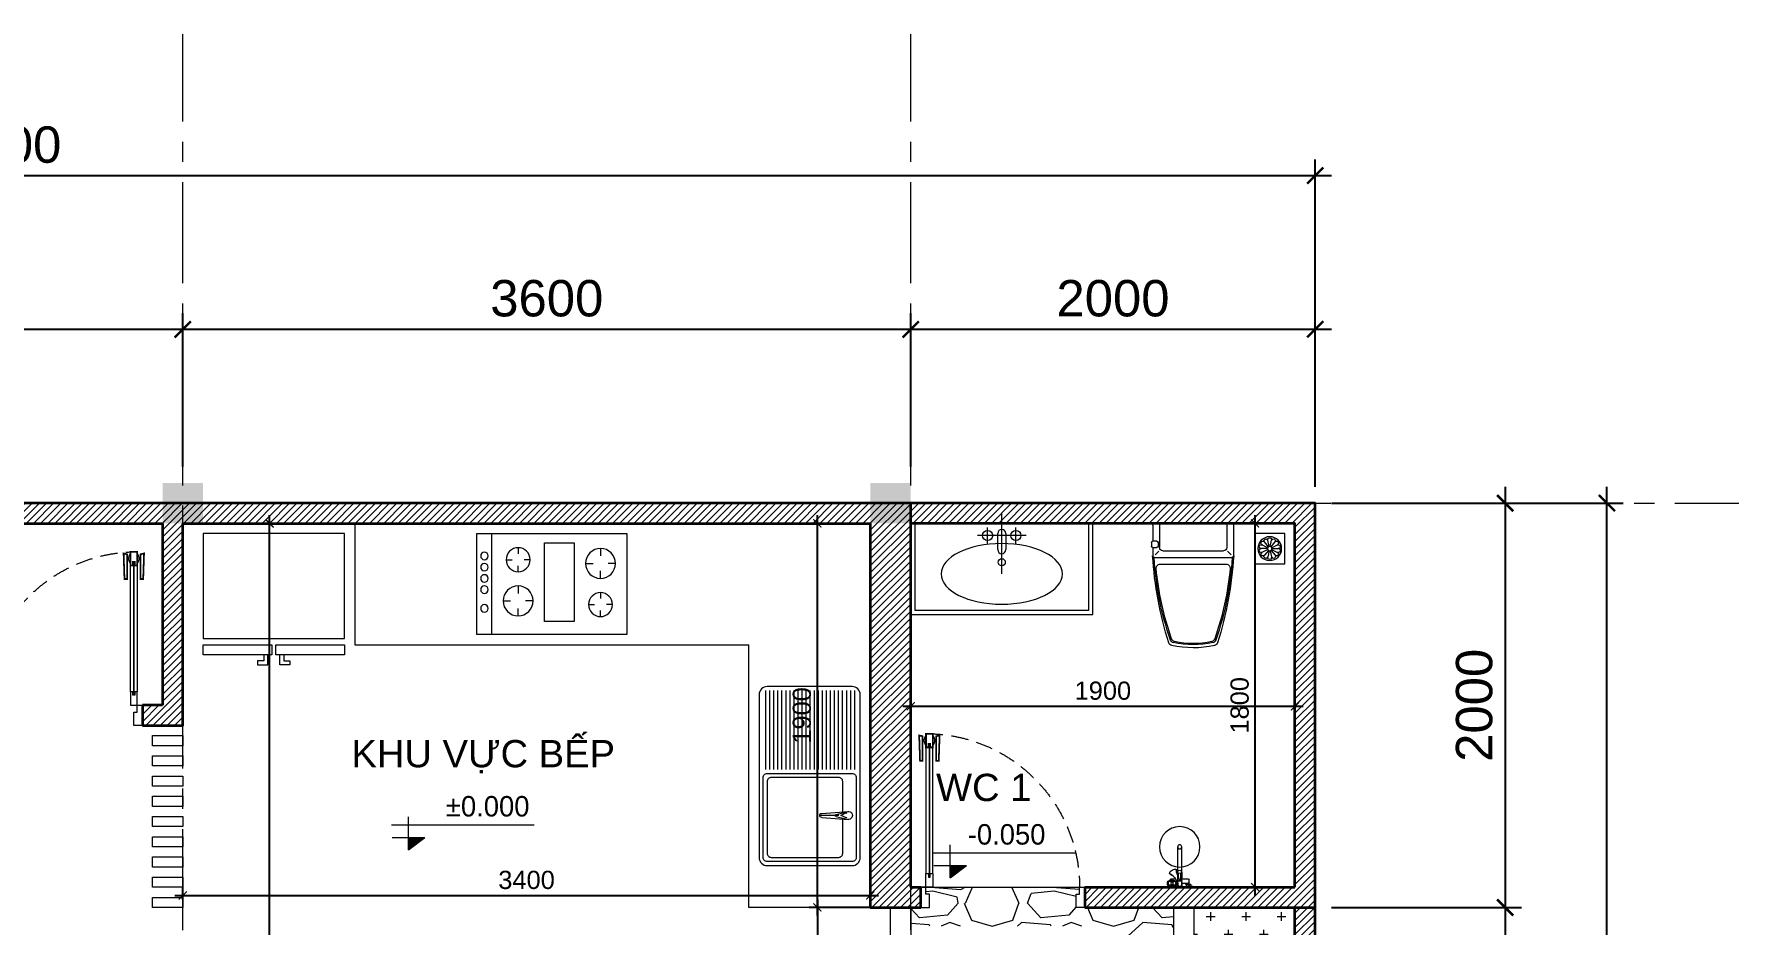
# Model space of a CAD drawing. Header units: inches. Extents: x 1198002 to 1275033, y 93432 to 197262.
# Drawn here: x 1255866 to 1264296, y 164896 to 169303 of the extents above; entities that cross this region are included whole.
import ezdxf

# ---------------------------------------------------------------- set-up
doc = ezdxf.new("R2010")
doc.units = ezdxf.units.IN
doc.header["$LTSCALE"] = 100
doc.header["$MEASUREMENT"] = 0
doc.header["$PDMODE"] = 35
doc.linetypes.add('CENTERX2', pattern=[4, 2.5, -0.5, 0.5, -0.5])
doc.linetypes.add('DASHEDX2', pattern=[1.5, 1, -0.5])
for name, color, linetype, lineweight in [('1', 1, 'Continuous', 18), ('181NT', 181, 'Continuous', 9), ('183', 183, 'Continuous', 5), ('2', 2, 'Continuous', 13), ('4', 4, 'Continuous', 35), ('8', 252, 'Continuous', 5), ('8CUA', 8, 'Continuous', 5), ('9GRID', 251, 'CENTERX2', 5), ('9HIDDEN', 251, 'DASHEDX2', 5), ('CAYXANH', 85, 'Continuous', 5), ('DIM', 135, 'Continuous', 9), ('TEXT', 7, 'Continuous', 18)]:
    doc.layers.add(name, color=color, linetype=linetype, lineweight=lineweight)
doc.layers.add('13COLUMB', color=13, linetype='Continuous')
doc.styles.add('CVN', font='VHELVEN.TTF')
doc.styles.add('OBAYASHI', font='ARIALN.TTF')
doc.styles.add('VSIMPLEX', font='VTIMESN.TTF')
doc.dimstyles.new('D100', dxfattribs={"dimscale": 100, "dimtxt": 1.8, "dimasz": 0.8, "dimexe": 0.8, "dimexo": 0.8, "dimgap": 0.6, "dimtad": 1, "dimdec": 0, "dimrnd": 5, "dimzin": 12, "dimdsep": 46, "dimtxsty": 'CVN', "dimblk1": 'ARCHTICK', "dimblk2": 'ARCHTICK', "dimsah": 1, "dimcen": 0.8, "dimdle": 0.8, "dimclrd": 256, "dimclre": 256, "dimclrt": 7, "dimadec": 0, "dimazin": 3, "dimtfac": 1, "dimtdec": 0, "dimtix": 1, "dimtmove": 2, "dimatfit": 3, "dimldrblk": 'ARCHTICK', "dimfxl": 1, "dimtolj": 1, "dimarcsym": 0})
doc.dimstyles.new('D70', dxfattribs={"dimscale": 50, "dimtxt": 1.8, "dimasz": 0.8, "dimexe": 0.8, "dimexo": 0.8, "dimgap": 0.6, "dimtad": 1, "dimdec": 0, "dimrnd": 5, "dimzin": 12, "dimdsep": 46, "dimtxsty": 'CVN', "dimblk1": 'ARCHTICK', "dimblk2": 'ARCHTICK', "dimsah": 1, "dimcen": 0.8, "dimdle": 0.8, "dimclrd": 256, "dimclre": 256, "dimclrt": 7, "dimadec": 0, "dimazin": 3, "dimtfac": 1, "dimtdec": 0, "dimtix": 1, "dimtmove": 2, "dimatfit": 3, "dimldrblk": 'ARCHTICK', "dimfxl": 1, "dimtolj": 1, "dimarcsym": 0})

# ---------------------------------------------------------------- blocks, each defined once
blk = doc.blocks.new('ttucx')
at = {"layer": '9GRID', "ltscale": 2}
for p, q in [((1256601, 157774.6), (1256601, 167806.9)), ((1260201, 157774.6), (1260201, 167806.9))]:
    blk.add_line(p, q, dxfattribs=at)
blk.add_lwpolyline([(1243179, 165486.5), (1264296.3, 165486.5)], dxfattribs=at)
blk = doc.blocks.new('aa')
at = {"layer": '183'}
for p, q in [((4923256.5, 1036369), (4922736.5, 1036369)), ((4922736.5, 1036369), (4922736.5, 1035669)), ((4923256.5, 1035669), (4923256.5, 1036369)), ((4923286.5, 1036369), (4923336.5, 1036369)), ((4923286.5, 1036029), (4923286.5, 1036369)), ((4923336.5, 1036369), (4923336.5, 1036029)), ((4923336.5, 1036069), (4923366.5, 1036069)), ((4923386.5, 1036049), (4923336.5, 1036049)), ((4923366.5, 1036069), (4923366.5, 1036099)), ((4923366.5, 1036099), (4923386.5, 1036099)), ((4923386.5, 1036099), (4923386.5, 1036049)), ((4923336.5, 1036029), (4923286.5, 1036029)), ((4923286.5, 1035669), (4923286.5, 1036009)), ((4923286.5, 1036009), (4923336.5, 1036009)), ((4923336.5, 1036009), (4923336.5, 1035669)), ((4923386.5, 1035989), (4923336.5, 1035989)), ((4923336.5, 1035969), (4923366.5, 1035969)), ((4923366.5, 1035969), (4923366.5, 1035939)), ((4923386.5, 1035939), (4923386.5, 1035989)), ((4923366.5, 1035939), (4923386.5, 1035939)), ((4922736.5, 1035669), (4923256.5, 1035669)), ((4923336.5, 1035669), (4923286.5, 1035669))]:
    blk.add_line(p, q, dxfattribs=at)
blk = doc.blocks.new('*U173')
for points in [[(-932, 0), (-962, 0), (-962, 119), (-912, 119), (-912, 40), (-932, 40)], [(-30, 0), (0, 0), (0, 119), (-50, 119), (-50, 40), (-30, 40)]]:
    blk.add_lwpolyline(points, close=True)
blk.add_lwpolyline([(-55, -80), (-70, -80), (-70, 0), (-30, 0), (-30, -80), (-45, -80), (-45, -60), (-55, -60), (-55, -80)])
at = {"layer": '8CUA'}
for p, q in [((-70, -80), (-70, -822)), ((-30, -822), (-30, -80))]:
    blk.add_line(p, q, dxfattribs=at)
at = {"layer": '8CUA', "const_width": 10}
for points in [[(-50, -842), (-50, -60)], [(-80, -857), (-90, -857), (-90, -867), (-80, -867)], [(-55, -822), (-70, -822), (-70, -902), (-30, -902), (-30, -822), (-45, -822), (-45, -842), (-55, -842), (-55, -822)], [(-20, -857), (-10, -857), (-10, -867), (-20, -867)]]:
    blk.add_lwpolyline(points, dxfattribs=at)
for points in [[(-110, -892), (-90, -887), (-90, -742), (-105, -742)], [(10, -892), (-10, -887), (-10, -742), (5, -742)]]:
    blk.add_lwpolyline(points, close=True, dxfattribs=at)
at = {"layer": '8CUA'}
for centre, start, end in [((-30, -862), 143.1301, 216.8699), ((-70, -862), 323.1301, 36.8699)]:
    blk.add_arc(centre, 50, start, end, dxfattribs=at)
at = {"layer": '9HIDDEN', "lineweight": 5}
blk.add_arc((-30, 0), 902, 180, 270, dxfattribs=at)
blk = doc.blocks.new('bon rua')
for p, q in [((943320, 443346.2), (942930, 443346.2)), ((943320, 443326.2), (942930, 443326.2)), ((943320, 443306.2), (942930, 443306.2)), ((943320, 443286.2), (942930, 443286.2)), ((943320, 443266.2), (942930, 443266.2)), ((943320, 443246.2), (942930, 443246.2)), ((943320, 443226.2), (942930, 443226.2)), ((943320, 443206.2), (942930, 443206.2)), ((943320, 443186.2), (942930, 443186.2)), ((943320, 443166.2), (942930, 443166.2)), ((943320, 443146.2), (942930, 443146.2)), ((943320, 443126.2), (942930, 443126.2)), ((943320, 443106.2), (942930, 443106.2)), ((943320, 443086.2), (942930, 443086.2)), ((943320, 443066.2), (942930, 443066.2)), ((943320, 443046.2), (942930, 443046.2)), ((943537.5, 443069.7), (943527.5, 442938.1)), ((943547.5, 442984.7), (943547.5, 443079.7)), ((943557.5, 443069.7), (943567.5, 442938.1)), ((943320, 443026.2), (942930, 443026.2)), ((943320, 443006.2), (942930, 443006.2)), ((943320, 442986.2), (942930, 442986.2)), ((943320, 442966.2), (942930, 442966.2)), ((943320, 442946.2), (942930, 442946.2)), ((943542.5, 442998.9), (943527.5, 442938.1)), ((943552.5, 442998.9), (943567.5, 442938.1)), ((943320, 442926.2), (942930, 442926.2)), ((943320, 442906.2), (942930, 442906.2))]:
    blk.add_line(p, q)
for points in [[(943796, 442919.4, -0.414214), (943756, 442879.4), (942950, 442879.4, -0.414214), (942910, 442919.4), (942910, 443339.4, -0.414214), (942950, 443379.4), (943756, 443379.4, -0.414214), (943796, 443339.4)], [(943776, 442919.4), (943776, 443339.4, 0.414214), (943756, 443359.4), (943360, 443359.4, 0.414214), (943340, 443339.4), (943340, 442919.4, 0.414214), (943360, 442899.4), (943756, 442899.4, 0.414214)]]:
    blk.add_lwpolyline(points, format="xyb", close=True)
blk.add_lwpolyline([(943529.6, 442965.9), (943380, 442965.9, -0.414214), (943360, 442985.9), (943360, 443319.4, -0.414214), (943380, 443339.4), (943735, 443339.4, -0.414214), (943755, 443319.4), (943755, 442985.9, -0.414214), (943735, 442965.9), (943565.4, 442965.9)], format="xyb")
for centre, radius, start, end in [((943547.5, 443069.7), 10, 0, 180), ((943547.5, 442998.9), 5, 0, 180), ((943547.5, 442938.1), 20, 171.30616, 8.69384)]:
    blk.add_arc(centre, radius, start, end)
for points in [[(943537.4, 442947.3), (943530.8, 442940.3), (943539, 442957.4), (943547.2, 442974.5)], [(943557.5, 442947.5), (943564.2, 442940.5), (943555.7, 442957.5), (943547.2, 442974.5)]]:
    blk.add_open_spline(points, degree=3)
blk = doc.blocks.new('A$C321943A6')
at = {"linetype": 'ByBlock'}
for p, q in [((0, 800), (0, 0)), ((540, 800), (0, 800)), ((380, 740), (380, 700)), ((540, 0), (540, 800)), ((96, 660), (128, 660)), ((160, 724), (160, 692)), ((224, 660), (192, 660)), ((300, 660), (340, 660)), ((460, 660), (420, 660)), ((160, 596), (160, 628)), ((380, 580), (380, 620)), ((70, 520), (70, 360)), ((490, 520), (70, 520)), ((490, 360), (490, 520)), ((70, 360), (490, 360)), ((180, 300), (180, 260)), ((400, 284), (400, 252)), ((100, 220), (140, 220)), ((260, 220), (220, 220)), ((336, 220), (368, 220)), ((400, 156), (400, 188)), ((464, 220), (432, 220)), ((180, 140), (180, 180)), ((0, 80), (540, 80)), ((0, 0), (540, 0))]:
    blk.add_line(p, q, dxfattribs=at)
for centre, radius in [((380, 660), 80), ((160, 660), 64), ((180, 220), 80), ((400, 220), 64), ((140, 40), 20), ((240, 40), 20), ((300, 40), 20), ((360, 40), 20), ((420, 40), 20)]:
    blk.add_circle(centre, radius, dxfattribs=at)
blk = doc.blocks.new('*U175')
for points in [[(30, 0), (0, 0), (0, 119), (50, 119), (50, 40), (30, 40)], [(932, 0), (962, 0), (962, 119), (912, 119), (912, 40), (932, 40)]]:
    blk.add_lwpolyline(points, close=True)
blk.add_lwpolyline([(55, -80), (70, -80), (70, 0), (30, 0), (30, -80), (45, -80), (45, -60), (55, -60), (55, -80)])
at = {"layer": '8CUA'}
for p, q in [((30, -822), (30, -80)), ((70, -80), (70, -822))]:
    blk.add_line(p, q, dxfattribs=at)
at = {"layer": '8CUA', "const_width": 10}
for points in [[(50, -842), (50, -60)], [(20, -857), (10, -857), (10, -867), (20, -867)], [(55, -822), (70, -822), (70, -902), (30, -902), (30, -822), (45, -822), (45, -842), (55, -842), (55, -822)], [(80, -857), (90, -857), (90, -867), (80, -867)]]:
    blk.add_lwpolyline(points, dxfattribs=at)
for points in [[(-10, -892), (10, -887), (10, -742), (-5, -742)], [(110, -892), (90, -887), (90, -742), (105, -742)]]:
    blk.add_lwpolyline(points, close=True, dxfattribs=at)
at = {"layer": '8CUA'}
for centre, start, end in [((70, -862), 143.1301, 216.8699), ((30, -862), 323.1301, 36.8699)]:
    blk.add_arc(centre, 50, start, end, dxfattribs=at)
at = {"layer": '9HIDDEN', "lineweight": 5}
blk.add_arc((30, 0), 902, 270, 0, dxfattribs=at)
blk = doc.blocks.new('THU NUOC')
at = {"layer": '183'}
blk.add_lwpolyline([(-150, -150), (-150, 0), (0, 0), (0, -150)], close=True, dxfattribs=at)
for points in [[(-85.7, -75), (-117.2, -75)], [(-85.7, -75), (-117.2, -75)], [(-84.7, -70.4), (-113.1, -56.7)], [(-84.7, -70.4), (-113.1, -56.7)], [(-84.7, -79.6), (-113.1, -93.3)], [(-84.7, -79.6), (-113.1, -93.3)], [(-81.7, -66.6), (-101.3, -42)], [(-81.7, -66.6), (-101.3, -42)], [(-81.7, -83.4), (-101.3, -108)], [(-81.7, -83.4), (-101.3, -108)], [(-77.4, -64.6), (-84.4, -33.8)], [(-77.4, -64.6), (-84.4, -33.8)], [(-72.6, -64.6), (-65.6, -33.8)], [(-72.6, -64.6), (-65.6, -33.8)], [(-68.3, -66.6), (-48.7, -42)], [(-68.3, -66.6), (-48.7, -42)], [(-68.3, -83.4), (-48.7, -108)], [(-68.3, -83.4), (-48.7, -108)], [(-65.3, -70.4), (-36.9, -56.7)], [(-65.3, -70.4), (-36.9, -56.7)], [(-65.3, -79.6), (-36.9, -93.3)], [(-65.3, -79.6), (-36.9, -93.3)], [(-64.3, -75), (-32.8, -75)], [(-64.3, -75), (-32.8, -75)], [(-77.4, -85.4), (-84.4, -116.2)], [(-77.4, -85.4), (-84.4, -116.2)], [(-72.6, -85.4), (-65.6, -116.2)], [(-72.6, -85.4), (-65.6, -116.2)]]:
    blk.add_lwpolyline(points, dxfattribs=at)
for radius in [58.9, 10.7]:
    blk.add_circle((-75, -75), radius, dxfattribs=at)
for centre, start, end in [((-117.2, -65.4), 64.28571, 270), ((-117.2, -84.6), 90, 295.71429), ((-108.9, -48), 38.57143, 244.28571), ((-93.8, -36), 12.85714, 218.57143), ((-75, -31.7), 347.14286, 192.85714), ((-56.2, -36), 321.42857, 167.14286), ((-41.1, -48), 295.71429, 141.42857), ((-32.8, -65.4), 270, 115.71429), ((-32.8, -84.6), 244.28571, 90), ((-108.9, -102), 115.71429, 321.42857), ((-93.8, -114), 141.42857, 347.14286), ((-75, -118.3), 167.14286, 12.85714), ((-56.2, -114), 192.85714, 38.57143), ((-41.1, -102), 218.57143, 64.28571)]:
    blk.add_arc(centre, 9.64, start, end, dxfattribs=at)
blk = doc.blocks.new('fjafafjfla wc')
at = {"layer": '183'}
for p, q in [((24617.7, 75224.6), (24417.7, 75224.6)), ((24617.7, 75204.6), (24417.7, 75204.6)), ((24543.2, 75224.8), (24558.3, 75224.8)), ((24543.2, 75204.8), (24576.5, 75204.8)), ((24568.5, 75220.5), (24551.4, 75219.9)), ((24587.4, 75208.3), (24551.4, 75209.7)), ((24576.5, 75257.2), (24576.5, 75235.4)), ((24576.5, 75208.7), (24576.5, 75172.3)), ((24582.4, 75262.2), (24581.5, 75262.2)), ((24582.3, 75245), (24582.3, 75260.4)), ((24587.3, 75245), (24587.3, 75260.4)), ((24595.2, 75224.6), (24617.7, 75224.6)), ((24595.2, 75204.6), (24617.7, 75204.6)), ((24597.4, 75229.6), (24597.4, 75224.6)), ((24597.4, 75204.6), (24597.4, 75172.3)), ((24608.1, 75245), (24608.1, 75260.4)), ((24609.9, 75269.9), (24612.7, 75269.9)), ((24614.2, 75280.1), (24612.7, 75272.1)), ((24612.7, 75272.1), (24612.7, 75263.9)), ((24613.1, 75245), (24613.1, 75260.4)), ((24614.2, 75249.1), (24613.1, 75255)), ((24614.2, 75280.1), (24617.7, 75280.1)), ((24614.2, 75280.1), (24614.2, 75249.1)), ((24614.2, 75249.1), (24617.7, 75249.1)), ((24617.7, 75204.6), (24617.7, 75224.6)), ((24592.4, 75167.3), (24581.5, 75167.3)), ((24598.7, 75184.8), (24602.2, 75184.8)), ((24598.7, 75181), (24602.2, 75181)), ((24598.7, 75173.5), (24602.2, 75173.5)), ((24598.7, 75169.8), (24602.2, 75169.8)), ((24603.7, 75159.7), (24603.7, 75182.9)), ((24603.7, 75182.5), (24612.7, 75182.5)), ((24603.7, 75159.7), (24612.7, 75159.7)), ((24605.2, 75170.2), (24611.2, 75170.2)), ((24612.7, 75157.5), (24612.7, 75182.5)), ((24614.2, 75180.5), (24612.7, 75172.5)), ((24614.2, 75149.5), (24612.7, 75157.5)), ((24614.2, 75180.5), (24617.7, 75180.5)), ((24614.2, 75149.5), (24614.2, 75180.5)), ((24614.2, 75149.5), (24617.7, 75149.5))]:
    blk.add_line(p, q, dxfattribs=at)
for centre, radius in [((24417.7, 75214.6), 100), ((24417.7, 75214.6), 10), ((24597.7, 75252.7), 6.6)]:
    blk.add_circle(centre, radius, dxfattribs=at)
for centre, radius, start, end in [((24535.4, 75192.8), 38.3, 64.9801, 93.3008), ((24543.2, 75214.8), 10, 90, 270), ((24541.6, 75188), 40.7, 75.87003, 98.85542), ((24551.6, 75214.8), 5.09, 92.18241, 267.81069), ((24585.1, 75277.5), 38.3, 205.86586, 234.18656), ((24322.1, 74644.2), 626.8, 65.16707, 68.52416), ((24592.4, 75274.4), 40.7, 200.31124, 223.29663), ((24960.2, 75731.1), 626.8, 230.6425, 233.99959), ((24581.5, 75257.2), 5, 90, 180), ((24587, 75214.8), 10.3, 216.29967, 294.83898), ((24597.7, 75260.4), 15.4, 0, 180), ((24597.7, 75245), 15.4, 180, 0), ((24595.2, 75214.6), 10, 90, 270), ((24597.7, 75260.4), 10.4, 0, 180), ((24597.7, 75245), 10.4, 180, 0), ((24603.6, 75214.6), 10, 270, 90), ((24581.5, 75172.3), 5, 180, 270), ((24592.4, 75172.3), 5, 270, 0), ((24599.1, 75182.9), 1.92, 102.68038, 257.31962), ((24602.6, 75177.3), 5.44, 136.39718, 223.60282), ((24599.1, 75171.7), 1.92, 102.68038, 257.31962), ((24601.8, 75182.9), 1.92, 282.68038, 77.31962), ((24598.3, 75177.3), 5.44, 316.39718, 43.60282), ((24601.8, 75171.7), 1.92, 282.68038, 77.31962)]:
    blk.add_arc(centre, radius, start, end, dxfattribs=at)
blk.add_ellipse((24541.3, 75246.3), major_axis=(-10.2, -17.4), ratio=0.513895, start_param=2.742688, end_param=6.68209, dxfattribs=at)
blk = doc.blocks.new('A$C04183DFA')
at = {"layer": '183'}
blk.add_lwpolyline([(950, 50), (950, 500), (50, 500), (50, 50)], dxfattribs=at)
at = {"layer": '183', "extrusion": (0, 0, -1)}
blk.add_ellipse((500, 300), major_axis=(300, 0), ratio=0.5, start_param=1.570796326794899, end_param=7.853981633974485, dxfattribs=at)
at = {"layer": '8'}
for p, q in [((480, 100), (480, 180)), ((520, 180), (520, 100))]:
    blk.add_line(p, q, dxfattribs=at)
for points in [[(930, 50), (930, 480), (70, 480), (70, 50)], [(500, 300), (500, 0)], [(380, 110), (620, 110)], [(430, 150), (430, 70)], [(570, 150), (570, 70)]]:
    blk.add_lwpolyline(points, dxfattribs=at)
for centre, radius in [((500, 242.3), 17.5), ((430, 110), 25), ((570, 110), 25)]:
    blk.add_circle(centre, radius, dxfattribs=at)
for centre, start, end in [((500, 180), 0, 180), ((500, 100), 180, 0)]:
    blk.add_arc(centre, 20, start, end, dxfattribs=at)
blk = doc.blocks.new('SITWC')
at = {"linetype": 'Continuous'}
for p, q in [((227, 0), (-227, 0)), ((-198, 0), (-198, -141)), ((198, 0), (198, -141)), ((-237, -10), (-237, -190)), ((237, -10), (237, -103)), ((227, -200), (-227, -200)), ((-202, -163), (-223, -184)), ((178, -161), (-178, -161)), ((202, -163), (223, -184)), ((206, -112), (206, -133)), ((236, -103), (215, -103)), ((236, -142), (215, -142)), ((237, -142), (237, -190)), ((245, -112), (245, -133)), ((194, -239), (-194, -239))]:
    blk.add_line(p, q, dxfattribs=at)
for centre, radius, start, end in [((-227, -10), 10, 90, 180), ((227, -10), 10, 0, 90), ((1883, -60), 2125, 183.5006, 197.5595), ((-227, -190), 10, 180, 270), ((1531, -103), 1763, 183.1543, 199.2994), ((-178, -141), 20, 180, 270), ((-1531, -103), 1763, 340.7006, 356.8457), ((-1883, -60), 2125, 342.4436, 356.4993), ((178, -141), 20, 270, 0), ((215, -112), 9, 90, 180), ((215, -133), 9, 180, 270), ((227, -190), 10, 270, 0), ((236, -112), 9, 0, 90), ((236, -133), 9, 270, 0), ((-194, -262), 22.5, 90, 184.6246), ((1485, -110), 1709, 185.1407, 199.4355), ((-1485, -110), 1709, 340.5723, 354.859), ((194, -262), 22.5, 355.3754, 90), ((-111, -679), 22.5, 197.6554, 257.5059), ((-105, -672), 22.5, 197.536, 258.2627), ((0, -177), 536, 257.5059, 282.4941), ((-1, -171), 535, 258.2627, 281.8995), ((105, -672), 22.5, 281.8995, 342.4723), ((111, -679), 22.5, 282.4941, 342.3446), ((-121, -695), 22.5, 196.1273, 256.9622), ((0, -174), 557, 256.9622, 283.1006), ((121, -695), 22.5, 283.1006, 343.8758)]:
    blk.add_arc(centre, radius, start, end, dxfattribs=at)
blk = doc.blocks.new('cos')
for p, q in [((1527, 300), (-205, 300)), ((0, 0), (0, 400)), ((-200, 150), (200, 150)), ((0, 0), (200, 150))]:
    blk.add_line(p, q)
blk.add_solid([(0, 150), (0, 0), (200, 150)])
at = {"color": 3, "style": 'VSIMPLEX', "text_generation_flag": 6}
blk.add_attdef('COS-VER', (93, 405), '', height=250, rotation=180, dxfattribs=at)
blk = doc.blocks.new('_ARCHTICK')
at = {"color": 0, "linetype": 'ByBlock', "const_width": 0.15}
blk.add_lwpolyline([(-0.5, -0.5), (0.5, 0.5)], dxfattribs=at)
blk = doc.blocks.new('*D200')
at = {"layer": 'Defpoints', "color": 0, "transparency": 16777216}
for p in [(1262201, 166982.5), (1262201, 164982.5), (1263140.5, 164982.5)]:
    blk.add_point(p, dxfattribs=at)
at = {"layer": 'DIM', "lineweight": -2, "transparency": 16777216}
for p, q in [((1263140.5, 167062.5), (1263140.5, 164902.5)), ((1262281, 166982.5), (1263220.5, 166982.5)), ((1262281, 164982.5), (1263220.5, 164982.5))]:
    blk.add_line(p, q, dxfattribs=at)
at = {"layer": 'DIM', "lineweight": -2, "transparency": 16777216, "xscale": 80, "yscale": 80, "zscale": 80}
for p, rotation in [((1263140.5, 166982.5), 90), ((1263140.5, 164982.5), 270)]:
    blk.add_blockref('_ARCHTICK', p, dxfattribs=dict(at, rotation=rotation))
at = {"layer": 'DIM', "color": 7, "transparency": 16777216, "insert": (1262988, 165982.5), "char_height": 180, "attachment_point": 5, "rotation": 90, "style": 'CVN'}
blk.add_mtext('\\A1;2000', dxfattribs=at)
blk = doc.blocks.new('*D201')
at = {"layer": 'Defpoints', "color": 0, "transparency": 16777216}
for p in [(1262201, 164982.5), (1262321, 161982.5), (1263140.5, 161982.5)]:
    blk.add_point(p, dxfattribs=at)
at = {"layer": 'DIM', "lineweight": -2, "transparency": 16777216}
for p, q in [((1263140.5, 165062.5), (1263140.5, 161902.5)), ((1262281, 164982.5), (1263220.5, 164982.5)), ((1262401, 161982.5), (1263220.5, 161982.5))]:
    blk.add_line(p, q, dxfattribs=at)
at = {"layer": 'DIM', "lineweight": -2, "transparency": 16777216, "xscale": 80, "yscale": 80, "zscale": 80}
for p, rotation in [((1263140.5, 164982.5), 90), ((1263140.5, 161982.5), 270)]:
    blk.add_blockref('_ARCHTICK', p, dxfattribs=dict(at, rotation=rotation))
at = {"layer": 'DIM', "color": 7, "transparency": 16777216, "insert": (1262988, 163482.5), "char_height": 180, "attachment_point": 5, "rotation": 90, "style": 'CVN'}
blk.add_mtext('\\A1;3000', dxfattribs=at)
blk = doc.blocks.new('*D202')
at = {"layer": 'Defpoints', "color": 0, "transparency": 16777216}
for p in [(1262750.8, 166982.5), (1263643.5, 166982.5), (1262810.8, 161982.5)]:
    blk.add_point(p, dxfattribs=at)
at = {"layer": 'DIM', "lineweight": -2, "transparency": 16777216}
for p, q in [((1263643.5, 161902.5), (1263643.5, 167062.5)), ((1262830.8, 166982.5), (1263723.5, 166982.5)), ((1262890.8, 161982.5), (1263723.5, 161982.5))]:
    blk.add_line(p, q, dxfattribs=at)
at = {"layer": 'DIM', "lineweight": -2, "transparency": 16777216, "xscale": 80, "yscale": 80, "zscale": 80}
for p, rotation in [((1263643.5, 166982.5), 90), ((1263643.5, 161982.5), 270)]:
    blk.add_blockref('_ARCHTICK', p, dxfattribs=dict(at, rotation=rotation))
at = {"layer": 'DIM', "color": 7, "transparency": 16777216, "insert": (1263491, 164482.5), "char_height": 180, "attachment_point": 5, "rotation": 90, "style": 'CVN'}
blk.add_mtext('\\A1;5000', dxfattribs=at)
blk = doc.blocks.new('*D211')
at = {"layer": 'Defpoints', "color": 0, "transparency": 16777216}
for p in [(1256601, 167842.5), (1253101, 167082.5), (1256601, 167082.5)]:
    blk.add_point(p, dxfattribs=at)
at = {"layer": 'DIM', "lineweight": -2, "transparency": 16777216}
for p, q in [((1253101, 167162.5), (1253101, 167922.5)), ((1256601, 167162.5), (1256601, 167922.5)), ((1253021, 167842.5), (1256681, 167842.5))]:
    blk.add_line(p, q, dxfattribs=at)
at = {"layer": 'DIM', "lineweight": -2, "transparency": 16777216, "xscale": 80, "yscale": 80, "zscale": 80, "rotation": 180}
blk.add_blockref('_ARCHTICK', (1253101, 167842.5), dxfattribs=at)
at = {"layer": 'DIM', "lineweight": -2, "transparency": 16777216, "xscale": 80, "yscale": 80, "zscale": 80}
blk.add_blockref('_ARCHTICK', (1256601, 167842.5), dxfattribs=at)
at = {"layer": 'DIM', "color": 7, "transparency": 16777216, "insert": (1254851, 167995), "char_height": 180, "attachment_point": 5, "style": 'CVN'}
blk.add_mtext('\\A1;3500', dxfattribs=at)
blk = doc.blocks.new('*D212')
at = {"layer": 'Defpoints', "color": 0, "transparency": 16777216}
for p in [(1260201, 167842.5), (1256601, 167082.5), (1260201, 167082.5)]:
    blk.add_point(p, dxfattribs=at)
at = {"layer": 'DIM', "lineweight": -2, "transparency": 16777216}
for p, q in [((1256601, 167162.5), (1256601, 167922.5)), ((1260201, 167162.5), (1260201, 167922.5)), ((1256521, 167842.5), (1260281, 167842.5))]:
    blk.add_line(p, q, dxfattribs=at)
at = {"layer": 'DIM', "lineweight": -2, "transparency": 16777216, "xscale": 80, "yscale": 80, "zscale": 80, "rotation": 180}
blk.add_blockref('_ARCHTICK', (1256601, 167842.5), dxfattribs=at)
at = {"layer": 'DIM', "lineweight": -2, "transparency": 16777216, "xscale": 80, "yscale": 80, "zscale": 80}
blk.add_blockref('_ARCHTICK', (1260201, 167842.5), dxfattribs=at)
at = {"layer": 'DIM', "color": 7, "transparency": 16777216, "insert": (1258401, 167995), "char_height": 180, "attachment_point": 5, "style": 'CVN'}
blk.add_mtext('\\A1;3600', dxfattribs=at)
blk = doc.blocks.new('*D213')
at = {"layer": 'Defpoints', "color": 0, "transparency": 16777216}
for p in [(1262201, 167842.5), (1260201, 167082.5), (1262201, 166982.5)]:
    blk.add_point(p, dxfattribs=at)
at = {"layer": 'DIM', "lineweight": -2, "transparency": 16777216}
for p, q in [((1260201, 167162.5), (1260201, 167922.5)), ((1262201, 167062.5), (1262201, 167922.5)), ((1260121, 167842.5), (1262281, 167842.5))]:
    blk.add_line(p, q, dxfattribs=at)
at = {"layer": 'DIM', "lineweight": -2, "transparency": 16777216, "xscale": 80, "yscale": 80, "zscale": 80, "rotation": 180}
blk.add_blockref('_ARCHTICK', (1260201, 167842.5), dxfattribs=at)
at = {"layer": 'DIM', "lineweight": -2, "transparency": 16777216, "xscale": 80, "yscale": 80, "zscale": 80}
blk.add_blockref('_ARCHTICK', (1262201, 167842.5), dxfattribs=at)
at = {"layer": 'DIM', "color": 7, "transparency": 16777216, "insert": (1261201, 167995), "char_height": 180, "attachment_point": 5, "style": 'CVN'}
blk.add_mtext('\\A1;2000', dxfattribs=at)
blk = doc.blocks.new('*D214')
at = {"layer": 'Defpoints', "color": 0, "transparency": 16777216}
for p in [(1249101, 168602.5), (1249101, 167492.5), (1262201, 166982.5)]:
    blk.add_point(p, dxfattribs=at)
at = {"layer": 'DIM', "lineweight": -2, "transparency": 16777216}
for p, q in [((1249101, 167572.5), (1249101, 168682.5)), ((1262201, 167062.5), (1262201, 168682.5)), ((1262281, 168602.5), (1249021, 168602.5))]:
    blk.add_line(p, q, dxfattribs=at)
at = {"layer": 'DIM', "lineweight": -2, "transparency": 16777216, "xscale": 80, "yscale": 80, "zscale": 80, "rotation": 180}
blk.add_blockref('_ARCHTICK', (1249101, 168602.5), dxfattribs=at)
at = {"layer": 'DIM', "lineweight": -2, "transparency": 16777216, "xscale": 80, "yscale": 80, "zscale": 80}
blk.add_blockref('_ARCHTICK', (1262201, 168602.5), dxfattribs=at)
at = {"layer": 'DIM', "color": 7, "transparency": 16777216, "insert": (1255651, 168755), "char_height": 180, "attachment_point": 5, "style": 'CVN'}
blk.add_mtext('\\A1;13100', dxfattribs=at)
blk = doc.blocks.new('*D229')
at = {"layer": 'Defpoints', "color": 0, "transparency": 16777216}
for p in [(1260001, 165042), (1256601, 164982.5), (1260001, 164982.5)]:
    blk.add_point(p, dxfattribs=at)
at = {"layer": 'DIM', "lineweight": -2, "transparency": 16777216}
for p, q in [((1256601, 165022.5), (1256601, 165082)), ((1260001, 165022.5), (1260001, 165082)), ((1256561, 165042), (1260041, 165042))]:
    blk.add_line(p, q, dxfattribs=at)
at = {"layer": 'DIM', "lineweight": -2, "transparency": 16777216, "xscale": 40, "yscale": 40, "zscale": 40, "rotation": 180}
blk.add_blockref('_ARCHTICK', (1256601, 165042), dxfattribs=at)
at = {"layer": 'DIM', "lineweight": -2, "transparency": 16777216, "xscale": 40, "yscale": 40, "zscale": 40}
blk.add_blockref('_ARCHTICK', (1260001, 165042), dxfattribs=at)
at = {"layer": 'DIM', "color": 7, "transparency": 16777216, "insert": (1258301, 165118.3), "char_height": 90, "attachment_point": 5, "style": 'CVN'}
blk.add_mtext('\\A1;3400', dxfattribs=at)
blk = doc.blocks.new('*D230')
at = {"layer": 'Defpoints', "color": 0, "transparency": 16777216}
for p in [(1257030, 166882.5), (1257233, 166882.5), (1257233, 162082.5)]:
    blk.add_point(p, dxfattribs=at)
at = {"layer": 'DIM', "lineweight": -2, "transparency": 16777216}
for p, q in [((1257193, 166882.5), (1256990, 166882.5)), ((1257030, 162042.5), (1257030, 166922.5)), ((1257193, 162082.5), (1256990, 162082.5))]:
    blk.add_line(p, q, dxfattribs=at)
at = {"layer": 'DIM', "lineweight": -2, "transparency": 16777216, "xscale": 40, "yscale": 40, "zscale": 40}
for p, rotation in [((1257030, 166882.5), 90), ((1257030, 162082.5), 270)]:
    blk.add_blockref('_ARCHTICK', p, dxfattribs=dict(at, rotation=rotation))
at = {"layer": 'DIM', "color": 7, "transparency": 16777216, "insert": (1256953.7, 164482.5), "char_height": 90, "attachment_point": 5, "rotation": 90, "style": 'CVN'}
blk.add_mtext('\\A1;4800', dxfattribs=at)
blk = doc.blocks.new('*D233')
at = {"layer": 'Defpoints', "color": 0, "transparency": 16777216}
for p in [(1260201, 166032.5), (1262101, 166032.5), (1262101, 165978)]:
    blk.add_point(p, dxfattribs=at)
at = {"layer": 'DIM', "lineweight": -2, "transparency": 16777216}
for p, q in [((1260161, 165978), (1262141, 165978)), ((1260201, 165992.5), (1260201, 165938)), ((1262101, 165992.5), (1262101, 165938))]:
    blk.add_line(p, q, dxfattribs=at)
at = {"layer": 'DIM', "lineweight": -2, "transparency": 16777216, "xscale": 40, "yscale": 40, "zscale": 40, "rotation": 180}
blk.add_blockref('_ARCHTICK', (1260201, 165978), dxfattribs=at)
at = {"layer": 'DIM', "lineweight": -2, "transparency": 16777216, "xscale": 40, "yscale": 40, "zscale": 40}
blk.add_blockref('_ARCHTICK', (1262101, 165978), dxfattribs=at)
at = {"layer": 'DIM', "color": 7, "transparency": 16777216, "insert": (1261151, 166054.3), "char_height": 90, "attachment_point": 5, "style": 'CVN'}
blk.add_mtext('\\A1;1900', dxfattribs=at)
blk = doc.blocks.new('*D234')
at = {"layer": 'Defpoints', "color": 0, "transparency": 16777216}
for p in [(1261904, 166882.5), (1261967, 166882.5), (1261967, 165082.5)]:
    blk.add_point(p, dxfattribs=at)
at = {"layer": 'DIM', "lineweight": -2, "transparency": 16777216}
for p, q in [((1261927, 166882.5), (1261864, 166882.5)), ((1261904, 165042.5), (1261904, 166922.5)), ((1261927, 165082.5), (1261864, 165082.5))]:
    blk.add_line(p, q, dxfattribs=at)
at = {"layer": 'DIM', "lineweight": -2, "transparency": 16777216, "xscale": 40, "yscale": 40, "zscale": 40}
for p, rotation in [((1261904, 166882.5), 90), ((1261904, 165082.5), 270)]:
    blk.add_blockref('_ARCHTICK', p, dxfattribs=dict(at, rotation=rotation))
at = {"layer": 'DIM', "color": 7, "transparency": 16777216, "insert": (1261827.7, 165982.5), "char_height": 90, "attachment_point": 5, "rotation": 90, "style": 'CVN'}
blk.add_mtext('\\A1;1800', dxfattribs=at)
blk = doc.blocks.new('*D309')
at = {"layer": 'Defpoints', "color": 0, "transparency": 16777216}
for p in [(1260101, 164982.5), (1259739, 163582.5), (1260101, 163582.5)]:
    blk.add_point(p, dxfattribs=at)
at = {"layer": 'DIM', "lineweight": -2, "transparency": 16777216}
for p, q in [((1259739, 165022.5), (1259739, 163542.5)), ((1260061, 164982.5), (1259699, 164982.5)), ((1260061, 163582.5), (1259699, 163582.5))]:
    blk.add_line(p, q, dxfattribs=at)
at = {"layer": 'DIM', "lineweight": -2, "transparency": 16777216, "xscale": 40, "yscale": 40, "zscale": 40}
for p, rotation in [((1259739, 164982.5), 90), ((1259739, 163582.5), 270)]:
    blk.add_blockref('_ARCHTICK', p, dxfattribs=dict(at, rotation=rotation))
at = {"layer": 'DIM', "color": 7, "transparency": 16777216, "insert": (1259662.7, 164282.5), "char_height": 90, "attachment_point": 5, "rotation": 90, "style": 'CVN'}
blk.add_mtext('\\A1;1400', dxfattribs=at)
blk = doc.blocks.new('*D312')
at = {"layer": 'Defpoints', "color": 0, "transparency": 16777216}
for p in [(1259739, 166882.5), (1260001, 166882.5), (1260001, 164982.5)]:
    blk.add_point(p, dxfattribs=at)
at = {"layer": 'DIM', "lineweight": -2, "transparency": 16777216}
for p, q in [((1259961, 166882.5), (1259699, 166882.5)), ((1259739, 164942.5), (1259739, 166922.5)), ((1259961, 164982.5), (1259699, 164982.5))]:
    blk.add_line(p, q, dxfattribs=at)
at = {"layer": 'DIM', "lineweight": -2, "transparency": 16777216, "xscale": 40, "yscale": 40, "zscale": 40}
for p, rotation in [((1259739, 166882.5), 90), ((1259739, 164982.5), 270)]:
    blk.add_blockref('_ARCHTICK', p, dxfattribs=dict(at, rotation=rotation))
at = {"layer": 'DIM', "color": 7, "transparency": 16777216, "insert": (1259662.7, 165932.5), "char_height": 90, "attachment_point": 5, "rotation": 90, "style": 'CVN'}
blk.add_mtext('\\A1;1900', dxfattribs=at)

msp = doc.modelspace()

# ---------------------------------------------------------------- hatches: boundary and pattern name
at = {"layer": '8'}
h = msp.add_hatch(dxfattribs=at)
h.set_pattern_fill('ANSI31', color=256, scale=200)
h.paths.add_polyline_path([(1260201, 166982.5), (1249101, 166982.5), (1249101, 166882.5), (1250701, 166882.5), (1250701, 165382.5), (1250801, 165382.5), (1250801, 166882.5), (1256501, 166882.5), (1256501, 165982.5), (1256401, 165982.5), (1256401, 165882.5), (1256501, 165882.5), (1256601, 165882.5), (1256601, 166882.5), (1260001, 166882.5), (1260001, 164982.5), (1260201, 164982.5), (1260251, 164982.5), (1260251, 165082.5), (1260201, 165082.5)])
h.paths.add_polyline_path([(1255591, 165982.5), (1253776, 165982.5), (1253801, 165882.5), (1255591, 165882.5)], flags=17)
h.paths.add_polyline_path([(1250801, 163882.5), (1250701, 163882.5), (1249101, 163882.5), (1249101, 163682.5), (1249201, 163682.5), (1250801, 163682.5)])
h.paths.add_polyline_path([(1260201, 162382.5), (1260201, 162582.5), (1260001, 162582.5), (1260001, 162382.5), (1259301, 162382.5), (1259301, 162082.5), (1256701, 162082.5), (1256701, 162382.5), (1256501, 162382.5), (1255801, 162382.5), (1255801, 162082.5), (1249201, 162082.5), (1249101, 162082.5), (1249101, 161982.5), (1260201, 161982.5)])
h.paths.add_polyline_path([(1256501, 162082.5), (1255901, 162082.5), (1255901, 162282.5), (1256501, 162282.5)], flags=16)
h.paths.add_polyline_path([(1259401, 162082.5), (1259401, 162282.5), (1260001, 162282.5), (1260001, 162082.5)], flags=16)
h.paths.add_polyline_path([(1262201, 166982.5), (1260201, 166982.5), (1260201, 166882.5), (1262101, 166882.5), (1262101, 165082.5), (1261061, 165082.5), (1261061, 164982.5), (1262001, 164982.5), (1262201, 164982.5)])
h.paths.add_polyline_path([(1262201, 164982.5), (1262101, 164982.5), (1262101, 162082.5), (1260201, 162082.5), (1260201, 161982.5), (1262201, 161982.5)])
h = msp.add_hatch(dxfattribs=at)
h.set_pattern_fill('GRAVEL', color=256, scale=600)
h.set_pattern_definition([(228.0127875, (432, 600), (-4800, -5400), [80.7216, -7991.45283]), (184.9697407, (378, 540), (7200, 600), [138.5208, -13713.55486]), (132.510447, (240, 528), (6000, -6600), [97.6728, -9669.61956]), (267.273689, (6, 378), (600, 12000), [126.1428, -12488.13482]), (292.8336542, (0, 252), (-3000, 7200), [123.693, -12245.62388]), (357.273689, (48, 138), (-12000, 600), [126.1428, -12488.13482]), (37.6942405, (174, 132), (-7800, -6000), [166.8174, -16514.90913]), (72.2553284, (306, 234), (4200, 13200), [157.4928, -15591.7929]), (121.4295656, (354, 384), (-4800, 7800), [126.57, -12530.44387]), (175.2363583, (288, 492), (6600, -600), [144.4992, -7080.45755]), (222.3974378, (144, 504), (-7200, -6600), [186.8688, -18500.025]), (138.814075, (600, 372), (-4200, 3600), [63.7806, -6314.3069]), (171.4692344, (552, 414), (7800, -1200), [121.3422, -12012.90685]), (225, (432, 432), (-7e-14, -600), [84.8526, -763.67554]), (203.1985905, (390, 504), (3000, 1200), [45.6948, -4523.76906]), (291.801409, (348, 486), (-600, 1800), [64.6218, -3166.47708]), (30.9637565, (372, 426), (1800, 1200), [104.9574, -3393.61374]), (161.565051, (462, 480), (1200, -600), [75.8946, -1821.472]), (16.3895403, (0, 486), (6000, 1800), [106.32, -10525.7071]), (70.346176, (102, 516), (-2400, -6600), [89.1966, -8830.44465]), (293.1985905, (462, 600), (-1200, 3000), [91.389, -4478.07486]), (343.6104597, (498, 516), (-6000, 1800), [106.32, -10525.7071]), (339.443955, (0, 114), (-3000, 1200), [102.528, -5023.87425]), (294.7751406, (96, 78), (-3000, 6600), [85.9068, -8504.78584]), (66.8014095, (468, 0), (1200, 3000), [91.389, -4478.07486]), (17.3540246, (504, 84), (-7800, -2400), [100.5786, -9957.25417]), (69.443955, (174, 0), (-1200, -3000), [51.264, -5075.13825]), (101.309932, (432, 0), (-600, 2400), [30.594, -3028.8177]), (165.963757, (426, 30), (1800, -600), [123.693, -2350.17038]), (186.009006, (306, 60), (6000, 600), [114.63, -11348.3539]), (303.690068, (372, 372), (-600, 1200), [86.5332, -2076.79757]), (353.1572266, (420, 300), (10200, -1200), [151.0764, -14956.53757]), (60.945396, (570, 282), (-2400, -4200), [61.7736, -6115.60448]), (90, (600, 336), (-600, 600), [36, -564]), (120.256437, (294, 78), (2400, -4200), [83.3544, -8252.112]), (48.0127875, (252, 150), (4800, 5400), [161.4432, -7910.73123]), (0, (360, 270), (600, 600), [156, -444]), (325.3048465, (516, 270), (6000, -4200), [94.8684, -9391.96458]), (254.054604, (594, 216), (-600, -2400), [87.3612, -4280.70473]), (207.6459754, (570, 132), (-11400, -6000), [142.239, -14081.6845]), (175.4260787, (444, 66), (-7800, 600), [150.4794, -14897.44404])])
h.paths.add_polyline_path([(1261501, 164982.5), (1261061, 164982.5), (1261018.9, 164982.5), (1261018.9, 165048.8), (1261035.7, 165048.8), (1261035.7, 165082.5), (1260276.3, 165082.5), (1260276.3, 165048.8), (1260293.1, 165048.8), (1260293.1, 164982.5), (1260251, 164982.5), (1260201, 164982.5), (1260201, 163582.5), (1260201, 163557.2, -0.019507), (1260275, 163554.3), (1260275, 163690), (1261275, 163690), (1261275, 163390), (1260739.2, 163390, -0.041647), (1260861.3, 163290), (1261275, 163290), (1261275, 162990), (1261070.1, 162990, -0.028136), (1261107.6, 162890), (1261275, 162890), (1261275, 162590), (1261138, 162590), (1261142.1, 162573.8), (1261015.7, 162578), (1261015.7, 162590), (1260275, 162590), (1260275, 162607.8), (1260268.4, 162607.8), (1260201, 162607.8), (1260201, 162082.5), (1261501, 162082.5)])
h.paths.add_polyline_path([(1261275, 164190), (1260275, 164190), (1260275, 164490), (1261275, 164490)], flags=16)
h.paths.add_polyline_path([(1261275, 164090), (1261275, 163790), (1260275, 163790), (1260275, 164090)], flags=16)
h.paths.add_polyline_path([(1261275, 164590), (1260275, 164590), (1260275, 164890), (1261275, 164890)], flags=16)
h.paths.add_polyline_path([(1261275, 162490), (1261275, 162190), (1260275, 162190), (1260275, 162490)], flags=16)
h.paths.add_polyline_path([(1261156.6, 163844.7), (1260811.3, 163844.6), (1260811.3, 163689.2), (1261156.6, 163689.2)], flags=24)
h.paths.add_polyline_path([(1260276, 163859.2), (1261171.4, 163859.2), (1261171.4, 164137.4), (1260276, 164137.4)], flags=24)
at = {"layer": 'CAYXANH'}
h = msp.add_hatch(dxfattribs=at)
h.set_pattern_fill('CROSS', color=256, scale=350)
h.paths.add_polyline_path([(1261601, 162082.5), (1262101, 162082.5), (1262101, 164982.5), (1261601, 164982.5)])

# ---------------------------------------------------------------- linework, layer by layer
at = {"layer": '1'}
msp.add_lwpolyline([(1260251, 165082.5), (1261061, 165082.5)], dxfattribs=at)
msp.add_lwpolyline([(1260101, 164982.5), (1260201, 164982.5), (1260201, 163582.5), (1260101, 163582.5)], close=True, dxfattribs=at)
at = {"layer": '13COLUMB'}
for points in [[(1256701, 166882.5), (1256701, 167082.5), (1256501, 166882.5), (1256501, 167082.5)], [(1260201, 166882.5), (1260201, 167082.5), (1260001, 166882.5), (1260001, 167082.5)]]:
    msp.add_solid(points, dxfattribs=at)
at = {"layer": '183'}
for points in [[(1260001, 166282.5), (1260001, 166882.5), (1257451, 166882.5), (1257451, 166282.5), (1259401, 166282.5)], [(1260001, 166282.5), (1260001, 164982.5), (1259401, 164982.5), (1259401, 166282.5)]]:
    msp.add_lwpolyline(points, dxfattribs=at)
at = {"layer": '2'}
for points in [[(1256601, 165782.5), (1256451, 165782.5), (1256451, 165832.5), (1256601, 165832.5)], [(1256601, 165682.5), (1256451, 165682.5), (1256451, 165732.5), (1256601, 165732.5)], [(1256601, 165582.5), (1256451, 165582.5), (1256451, 165632.5), (1256601, 165632.5)], [(1256601, 165482.5), (1256451, 165482.5), (1256451, 165532.5), (1256601, 165532.5)], [(1256601, 165382.5), (1256451, 165382.5), (1256451, 165432.5), (1256601, 165432.5)], [(1256601, 165282.5), (1256451, 165282.5), (1256451, 165332.5), (1256601, 165332.5)], [(1256601, 165182.5), (1256451, 165182.5), (1256451, 165232.5), (1256601, 165232.5)], [(1256601, 165082.5), (1256451, 165082.5), (1256451, 165132.5), (1256601, 165132.5)], [(1256601, 164982.5), (1256451, 164982.5), (1256451, 165032.5), (1256601, 165032.5)]]:
    msp.add_lwpolyline(points, close=True, dxfattribs=at)
for points in [[(1261501, 164982.5), (1261501, 162082.5)], [(1261601, 164982.5), (1261601, 162082.5)]]:
    msp.add_lwpolyline(points, dxfattribs=at)
at = {"layer": '4'}
for points in [[(1260201, 165082.5), (1260201, 166982.5), (1249101, 166982.5), (1249101, 166882.5), (1250701, 166882.5)], [(1260201, 161982.5), (1262201, 161982.5), (1262201, 166982.5), (1260201, 166982.5)], [(1250801, 166882.5), (1256501, 166882.5)], [(1256501, 165882.5), (1256601, 165882.5), (1256601, 166882.5)], [(1256501, 166882.5), (1256501, 165982.5)], [(1256601, 166882.5), (1260001, 166882.5), (1260001, 164982.5)], [(1262101, 165082.5), (1262101, 166882.5), (1260201, 166882.5)], [(1256401, 165982.5), (1256401, 165882.5)], [(1256501, 165982.5), (1256401, 165982.5)], [(1256401, 165882.5), (1256501, 165882.5)], [(1260201, 165082.5), (1260251, 165082.5)], [(1260251, 164982.5), (1260251, 165082.5)], [(1261061, 165082.5), (1261061, 164982.5)], [(1261061, 165082.5), (1262101, 165082.5)], [(1260001, 164982.5), (1260201, 164982.5)], [(1260201, 162082.5), (1262101, 162082.5), (1262101, 164982.5)], [(1260201, 164982.5), (1260251, 164982.5)], [(1261061, 164982.5), (1262101, 164982.5)], [(1262101, 164982.5), (1262201, 164982.5)]]:
    msp.add_lwpolyline(points, dxfattribs=at)

# ---------------------------------------------------------------- block references
at = {"layer": '181NT', "xscale": -1}
msp.add_blockref('THU NUOC', (1261901, 166832.5), dxfattribs=at)
at = {"layer": '183'}
for name, p, rotation in [('A$C04183DFA', (1261151, 166932.5), 180), ('aa', (221032, 5089569), 270)]:
    msp.add_blockref(name, p, dxfattribs=dict(at, rotation=rotation))
at = {"layer": '183', "xscale": -0.8421052638441342, "yscale": 0.8421052638441342, "zscale": 0.8421052638441342}
msp.add_blockref('SITWC', (1261597.5, 166882.5), dxfattribs=at)
at = {"layer": '183', "xscale": -0.9259184320721412, "yscale": 0.9259184320721412, "zscale": 0.9259184320721412, "rotation": 270}
msp.add_blockref('A$C321943A6', (1258055.6, 166332.5), dxfattribs=at)
at = {"layer": '183', "xscale": -1, "rotation": 90}
msp.add_blockref('bon rua', (1702830.4, 1108985.5), dxfattribs=at)
at = {"layer": '4', "xscale": -1, "rotation": 90}
msp.add_blockref('fjafafjfla wc', (1336745.6, 189700.2), dxfattribs=at)
at = {"layer": '9GRID'}
msp.add_blockref('ttucx', (0, 1496), dxfattribs=at)
at = {"layer": '9HIDDEN', "xscale": -0.842102904289216, "yscale": 0.842102904289216, "zscale": 0.842102904289216, "rotation": 180}
for name, p in [('*U173', (1256401, 165982.5)), ('*U175', (1260251, 165082.5))]:
    msp.add_blockref(name, p, dxfattribs=at)
at = {"layer": 'TEXT'}
ref = msp.add_blockref('cos', (1257717.1, 165268), dxfattribs=dict(at, xscale=0.4065874345638742, yscale=0.4065874345638742, zscale=0.4065874345638742, rotation=0.0002481631948920933))
ref.add_attrib('COS-VER', '±0.000', (1257902.3, 165432.6), dxfattribs={"layer": '0', "color": 3, "height": 101.25, "rotation": 180.00025, "style": 'VSIMPLEX', "text_generation_flag": 6})
ref = msp.add_blockref('cos', (1260395.6, 165129), dxfattribs=dict(at, xscale=0.4065874345638741, yscale=0.4065874345638741, zscale=0.4065874345638741, rotation=0.0002481631948920933))
ref.add_attrib('COS-VER', '-0.050', (1260483, 165293.6), dxfattribs={"layer": '0', "color": 3, "height": 101.25, "rotation": 180.00025, "style": 'VSIMPLEX', "text_generation_flag": 6})

# ---------------------------------------------------------------- texts
at = {"layer": 'TEXT', "char_height": 135, "attachment_point": 7, "style": 'OBAYASHI'}
for s, insert in [('{\\fArial|b0|i0|c0|p34;KHU VỰC BẾP}', (1257435.1, 165646)), ('{\\fArial|b0|i0|c0|p34;WC 1}', (1260326.1, 165507))]:
    msp.add_mtext_dynamic_manual_height_columns(s, width=4193.67, gutter_width=1, heights=[0], dxfattribs=dict(at, insert=insert))

# ---------------------------------------------------------------- dimensions: what is measured, and where the dimension line sits
at = {"layer": 'DIM'}
for base, p1, p2, dimstyle, picture, middle in [((1249101, 168602.5), (1262201, 166982.5), (1249101, 167492.5), 'D100', '*D214', (1255651, 168755)), ((1256601, 167842.5), (1253101, 167082.5), (1256601, 167082.5), 'D100', '*D211', (1254851, 167995)), ((1260201, 167842.5), (1256601, 167082.5), (1260201, 167082.5), 'D100', '*D212', (1258401, 167995)), ((1262201, 167842.5), (1260201, 167082.5), (1262201, 166982.5), 'D100', '*D213', (1261201, 167995)), ((1262101, 165978), (1260201, 166032.5), (1262101, 166032.5), 'D70', '*D233', (1261151, 166054.3)), ((1260001, 165042), (1256601, 164982.5), (1260001, 164982.5), 'D70', '*D229', (1258301, 165118.3))]:
    dim = msp.add_linear_dim(base=base, p1=p1, p2=p2, dimstyle=dimstyle, dxfattribs=at)
    dim.commit()
    dim.dimension.update_dxf_attribs({"geometry": picture, "text_midpoint": middle})
for base, p1, p2, dimstyle, picture, middle in [((1263140.5, 164982.5), (1262201, 166982.5), (1262201, 164982.5), 'D100', '*D200', (1262988, 165982.5)), ((1263643.5, 166982.5), (1262810.8, 161982.5), (1262750.8, 166982.5), 'D100', '*D202', (1263491, 164482.5)), ((1257030, 166882.5), (1257233, 162082.5), (1257233, 166882.5), 'D70', '*D230', (1256953.7, 164482.5)), ((1259739, 166882.5), (1260001, 164982.5), (1260001, 166882.5), 'D70', '*D312', (1259662.7, 165932.5)), ((1261904, 166882.5), (1261967, 165082.5), (1261967, 166882.5), 'D70', '*D234', (1261827.7, 165982.5)), ((1259739, 163582.5), (1260101, 164982.5), (1260101, 163582.5), 'D70', '*D309', (1259662.7, 164282.5)), ((1263140.5, 161982.5), (1262201, 164982.5), (1262321, 161982.5), 'D100', '*D201', (1262988, 163482.5))]:
    dim = msp.add_linear_dim(base=base, p1=p1, p2=p2, angle=90, dimstyle=dimstyle, dxfattribs=at)
    dim.commit()
    dim.dimension.update_dxf_attribs({"geometry": picture, "text_midpoint": middle})

doc.saveas('drawing.dxf')
